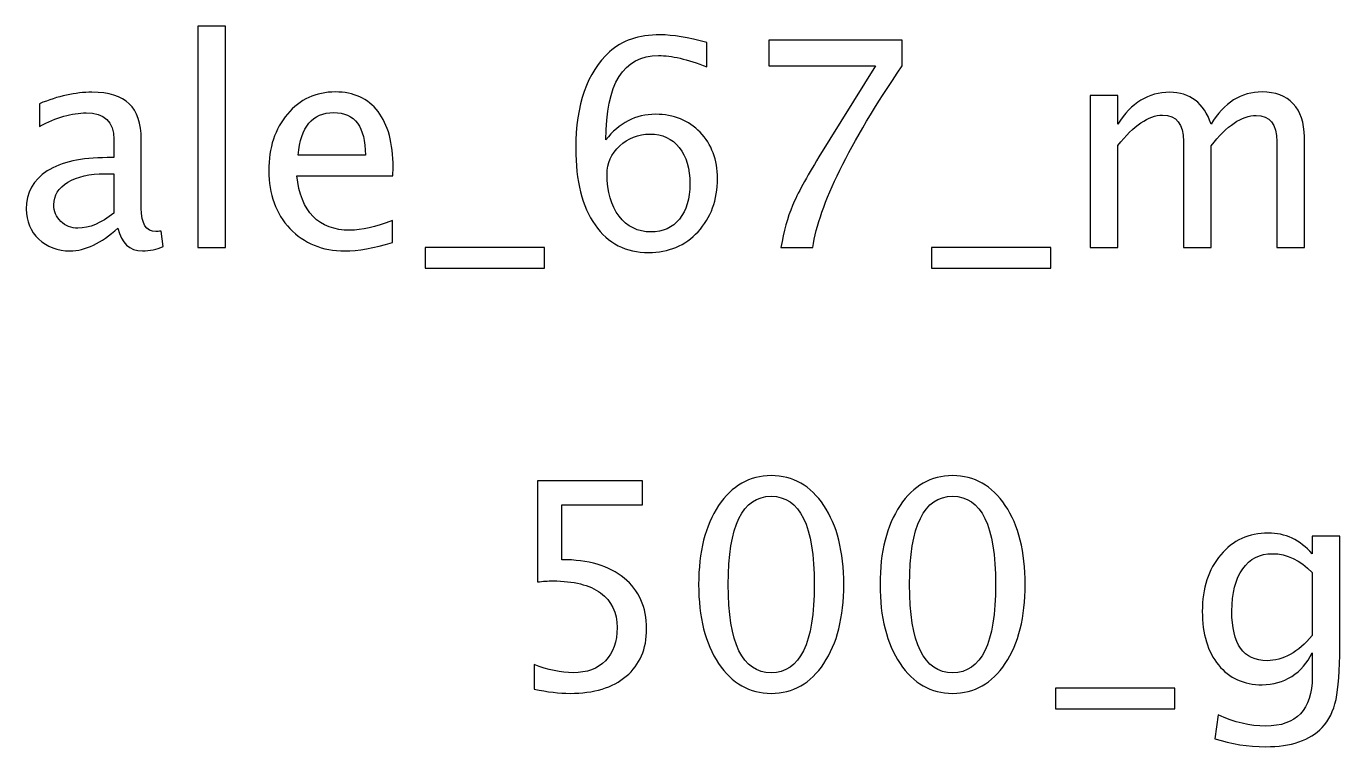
# Model space of a CAD drawing. Header units: centimetres. Extents: x -29.5 to 29.3, y -24.7 to 29.8.
# Drawn here: x -22.23 to -12.54, y 21.23 to 26.55 of the extents above; entities that cross this region are included whole.
import ezdxf

# ---------------------------------------------------------------- set-up
doc = ezdxf.new("R2010")
doc.units = ezdxf.units.CM
doc.header["$MEASUREMENT"] = 0
doc.layers.add('Layer 1', color=7, linetype='Continuous')

msp = doc.modelspace()

# ---------------------------------------------------------------- linework, layer by layer
at = {"layer": 'Layer 1'}
for points, knots in [([(-20.96718, 24.91783), (-20.96718, 24.91783), (-20.96718, 26.54978), (-20.96718, 26.54978), (-20.96718, 26.54978), (-20.96718, 26.54978), (-20.76398, 26.54978), (-20.76398, 26.54978), (-20.76398, 26.54978), (-20.76398, 26.54978), (-20.76398, 24.91783), (-20.76398, 24.91783), (-20.76398, 24.91783), (-20.76398, 24.91783), (-20.96718, 24.91783), (-20.96718, 24.91783)], [0, 0, 0, 0, 0.2, 0.2, 0.2, 0.2, 0.4, 0.4, 0.4, 0.4, 0.6, 0.6, 0.6, 0.6, 1, 1, 1, 1]), ([(-17.95691, 25.71088), (-17.85955, 25.83682), (-17.73713, 25.89996), (-17.58967, 25.89996), (-17.58967, 25.89996), (-17.45597, 25.89996), (-17.34661, 25.85587), (-17.26123, 25.76732), (-17.26123, 25.76732), (-17.17621, 25.67877), (-17.13353, 25.56518), (-17.13353, 25.42654), (-17.13353, 25.42654), (-17.13353, 25.26743), (-17.18115, 25.13655), (-17.27676, 25.03389), (-17.27676, 25.03389), (-17.37236, 24.93124), (-17.49371, 24.87973), (-17.64153, 24.87973), (-17.64153, 24.87973), (-17.80945, 24.87973), (-17.94139, 24.94782), (-18.03629, 25.08364), (-18.03629, 25.08364), (-18.13154, 25.21981), (-18.17916, 25.40819), (-18.17916, 25.64843), (-18.17916, 25.64843), (-18.17916, 25.97228), (-18.09591, 26.2097), (-17.92975, 26.3614), (-17.92975, 26.3614), (-17.83944, 26.44465), (-17.71455, 26.48628), (-17.55545, 26.48628), (-17.55545, 26.48628), (-17.46302, 26.48628), (-17.34837, 26.46723), (-17.21184, 26.42913), (-17.21184, 26.42913), (-17.21184, 26.42913), (-17.21184, 26.25133), (-17.21184, 26.25133), (-17.21184, 26.25133), (-17.35613, 26.30637), (-17.47466, 26.33388), (-17.5678, 26.33388), (-17.5678, 26.33388), (-17.82709, 26.33388), (-17.95691, 26.1261), (-17.95691, 25.71088)], [0, 0, 0, 0, 0.0714286, 0.0714286, 0.0714286, 0.0714286, 0.1428571, 0.1428571, 0.1428571, 0.1428571, 0.2142857, 0.2142857, 0.2142857, 0.2142857, 0.2857143, 0.2857143, 0.2857143, 0.2857143, 0.3571429, 0.3571429, 0.3571429, 0.3571429, 0.4285714, 0.4285714, 0.4285714, 0.4285714, 0.5, 0.5, 0.5, 0.5, 0.5714286, 0.5714286, 0.5714286, 0.5714286, 0.6428571, 0.6428571, 0.6428571, 0.6428571, 0.7142857, 0.7142857, 0.7142857, 0.7142857, 0.7857143, 0.7857143, 0.7857143, 0.7857143, 0.8571429, 0.8571429, 0.8571429, 0.8571429, 1, 1, 1, 1]), ([(-16.66504, 24.91783), (-16.64528, 25.03707), (-16.61671, 25.14043), (-16.58002, 25.22722), (-16.58002, 25.22722), (-16.54333, 25.314), (-16.47807, 25.43359), (-16.38493, 25.58529), (-16.38493, 25.58529), (-16.38493, 25.58529), (-15.96866, 26.25768), (-15.96866, 26.25768), (-15.96866, 26.25768), (-15.96866, 26.25768), (-16.75394, 26.25768), (-16.75394, 26.25768), (-16.75394, 26.25768), (-16.75394, 26.25768), (-16.75394, 26.44818), (-16.75394, 26.44818), (-16.75394, 26.44818), (-16.75394, 26.44818), (-15.7718, 26.44818), (-15.7718, 26.44818), (-15.7718, 26.44818), (-15.7718, 26.44818), (-15.7718, 26.25768), (-15.7718, 26.25768), (-15.7718, 26.25768), (-16.16374, 25.67913), (-16.38317, 25.23251), (-16.43009, 24.91783), (-16.43009, 24.91783), (-16.43009, 24.91783), (-16.66504, 24.91783), (-16.66504, 24.91783)], [0, 0, 0, 0, 0.1, 0.1, 0.1, 0.1, 0.2, 0.2, 0.2, 0.2, 0.3, 0.3, 0.3, 0.3, 0.4, 0.4, 0.4, 0.4, 0.5, 0.5, 0.5, 0.5, 0.6, 0.6, 0.6, 0.6, 0.7, 0.7, 0.7, 0.7, 0.8, 0.8, 0.8, 0.8, 1, 1, 1, 1]), ([(-21.55773, 25.06071), (-21.67979, 24.94852), (-21.79726, 24.89243), (-21.91015, 24.89243), (-21.91015, 24.89243), (-22.00293, 24.89243), (-22.08019, 24.92136), (-22.14122, 24.97957), (-22.14122, 24.97957), (-22.2026, 25.03777), (-22.2333, 25.11115), (-22.2333, 25.1997), (-22.2333, 25.1997), (-22.2333, 25.32211), (-22.18179, 25.41631), (-22.07878, 25.48192), (-22.07878, 25.48192), (-21.97577, 25.54754), (-21.82795, 25.58035), (-21.63534, 25.58035), (-21.63534, 25.58035), (-21.63534, 25.58035), (-21.58771, 25.58035), (-21.58771, 25.58035), (-21.58771, 25.58035), (-21.58771, 25.58035), (-21.58771, 25.71546), (-21.58771, 25.71546), (-21.58771, 25.71546), (-21.58771, 25.84564), (-21.65545, 25.91055), (-21.79127, 25.91055), (-21.79127, 25.91055), (-21.89639, 25.91055), (-22.0114, 25.87739), (-22.13593, 25.81106), (-22.13593, 25.81106), (-22.13593, 25.81106), (-22.13593, 25.97828), (-22.13593, 25.97828), (-22.13593, 25.97828), (-21.99905, 26.03473), (-21.86993, 26.06295), (-21.74893, 26.06295), (-21.74893, 26.06295), (-21.6244, 26.06295), (-21.53233, 26.03473), (-21.47341, 25.97793), (-21.47341, 25.97793), (-21.41415, 25.92113), (-21.38451, 25.83364), (-21.38451, 25.71546), (-21.38451, 25.71546), (-21.38451, 25.71546), (-21.38451, 25.20852), (-21.38451, 25.20852), (-21.38451, 25.20852), (-21.38451, 25.09246), (-21.34888, 25.03425), (-21.27727, 25.03425), (-21.27727, 25.03425), (-21.26845, 25.03425), (-21.25539, 25.03566), (-21.23811, 25.03848), (-21.23811, 25.03848), (-21.23811, 25.03848), (-21.22364, 24.92559), (-21.22364, 24.92559), (-21.22364, 24.92559), (-21.26986, 24.90337), (-21.32066, 24.89243), (-21.3764, 24.89243), (-21.3764, 24.89243), (-21.4713, 24.89243), (-21.53162, 24.94852), (-21.55773, 25.06071)], [0, 0, 0, 0, 0.05, 0.05, 0.05, 0.05, 0.1, 0.1, 0.1, 0.1, 0.15, 0.15, 0.15, 0.15, 0.2, 0.2, 0.2, 0.2, 0.25, 0.25, 0.25, 0.25, 0.3, 0.3, 0.3, 0.3, 0.35, 0.35, 0.35, 0.35, 0.4, 0.4, 0.4, 0.4, 0.45, 0.45, 0.45, 0.45, 0.5, 0.5, 0.5, 0.5, 0.55, 0.55, 0.55, 0.55, 0.6, 0.6, 0.6, 0.6, 0.65, 0.65, 0.65, 0.65, 0.7, 0.7, 0.7, 0.7, 0.75, 0.75, 0.75, 0.75, 0.8, 0.8, 0.8, 0.8, 0.85, 0.85, 0.85, 0.85, 0.9, 0.9, 0.9, 0.9, 1, 1, 1, 1]), ([(-19.53208, 24.95381), (-19.6686, 24.91289), (-19.78537, 24.89243), (-19.88274, 24.89243), (-19.88274, 24.89243), (-20.0489, 24.89243), (-20.18401, 24.94746), (-20.28808, 25.05718), (-20.28808, 25.05718), (-20.39215, 25.16689), (-20.44436, 25.30906), (-20.44436, 25.48404), (-20.44436, 25.48404), (-20.44436, 25.65373), (-20.3985, 25.79307), (-20.30642, 25.90208), (-20.30642, 25.90208), (-20.21435, 26.01074), (-20.09652, 26.06507), (-19.95294, 26.06507), (-19.95294, 26.06507), (-19.81712, 26.06507), (-19.71199, 26.01673), (-19.63791, 25.92007), (-19.63791, 25.92007), (-19.56383, 25.82341), (-19.52678, 25.68653), (-19.52678, 25.50909), (-19.52678, 25.50909), (-19.52678, 25.50909), (-19.52784, 25.447), (-19.52784, 25.447), (-19.52784, 25.447), (-19.52784, 25.447), (-20.23693, 25.447), (-20.23693, 25.447), (-20.23693, 25.447), (-20.20729, 25.17889), (-20.07641, 25.04483), (-19.84464, 25.04483), (-19.84464, 25.04483), (-19.75962, 25.04483), (-19.65555, 25.06882), (-19.53208, 25.1168), (-19.53208, 25.1168), (-19.53208, 25.1168), (-19.53208, 24.95381), (-19.53208, 24.95381)], [0, 0, 0, 0, 0.0769231, 0.0769231, 0.0769231, 0.0769231, 0.1538462, 0.1538462, 0.1538462, 0.1538462, 0.2307692, 0.2307692, 0.2307692, 0.2307692, 0.3076923, 0.3076923, 0.3076923, 0.3076923, 0.3846154, 0.3846154, 0.3846154, 0.3846154, 0.4615385, 0.4615385, 0.4615385, 0.4615385, 0.5384615, 0.5384615, 0.5384615, 0.5384615, 0.6153846, 0.6153846, 0.6153846, 0.6153846, 0.6923077, 0.6923077, 0.6923077, 0.6923077, 0.7692308, 0.7692308, 0.7692308, 0.7692308, 0.8461538, 0.8461538, 0.8461538, 0.8461538, 1, 1, 1, 1]), ([(-14.38256, 24.91783), (-14.38256, 24.91783), (-14.38256, 26.03967), (-14.38256, 26.03967), (-14.38256, 26.03967), (-14.38256, 26.03967), (-14.17936, 26.03967), (-14.17936, 26.03967), (-14.17936, 26.03967), (-14.17936, 26.03967), (-14.17936, 25.82765), (-14.17936, 25.82765), (-14.17936, 25.82765), (-14.08023, 25.98463), (-13.95323, 26.06295), (-13.79765, 26.06295), (-13.79765, 26.06295), (-13.64772, 26.06295), (-13.54577, 25.98463), (-13.49144, 25.82765), (-13.49144, 25.82765), (-13.39513, 25.98604), (-13.26954, 26.06507), (-13.11538, 26.06507), (-13.11538, 26.06507), (-13.01695, 26.06507), (-12.9404, 26.03614), (-12.88572, 25.97793), (-12.88572, 25.97793), (-12.83104, 25.91972), (-12.80352, 25.83823), (-12.80352, 25.73345), (-12.80352, 25.73345), (-12.80352, 25.73345), (-12.80352, 24.91783), (-12.80352, 24.91783), (-12.80352, 24.91783), (-12.80352, 24.91783), (-13.00672, 24.91783), (-13.00672, 24.91783), (-13.00672, 24.91783), (-13.00672, 24.91783), (-13.00672, 25.69994), (-13.00672, 25.69994), (-13.00672, 25.69994), (-13.00672, 25.82765), (-13.05752, 25.8915), (-13.15912, 25.8915), (-13.15912, 25.8915), (-13.26461, 25.8915), (-13.37538, 25.81706), (-13.49144, 25.66784), (-13.49144, 25.66784), (-13.49144, 25.66784), (-13.49144, 24.91783), (-13.49144, 24.91783), (-13.49144, 24.91783), (-13.49144, 24.91783), (-13.69464, 24.91783), (-13.69464, 24.91783), (-13.69464, 24.91783), (-13.69464, 24.91783), (-13.69464, 25.70065), (-13.69464, 25.70065), (-13.69464, 25.70065), (-13.69464, 25.82941), (-13.74615, 25.89361), (-13.84951, 25.89361), (-13.84951, 25.89361), (-13.95217, 25.89361), (-14.06224, 25.81883), (-14.17936, 25.6689), (-14.17936, 25.6689), (-14.17936, 25.6689), (-14.17936, 24.91783), (-14.17936, 24.91783), (-14.17936, 24.91783), (-14.17936, 24.91783), (-14.38256, 24.91783), (-14.38256, 24.91783)], [0, 0, 0, 0, 0.047619, 0.047619, 0.047619, 0.047619, 0.0952381, 0.0952381, 0.0952381, 0.0952381, 0.1428571, 0.1428571, 0.1428571, 0.1428571, 0.1904762, 0.1904762, 0.1904762, 0.1904762, 0.2380952, 0.2380952, 0.2380952, 0.2380952, 0.2857143, 0.2857143, 0.2857143, 0.2857143, 0.3333333, 0.3333333, 0.3333333, 0.3333333, 0.3809524, 0.3809524, 0.3809524, 0.3809524, 0.4285714, 0.4285714, 0.4285714, 0.4285714, 0.4761905, 0.4761905, 0.4761905, 0.4761905, 0.5238095, 0.5238095, 0.5238095, 0.5238095, 0.5714286, 0.5714286, 0.5714286, 0.5714286, 0.6190476, 0.6190476, 0.6190476, 0.6190476, 0.6666667, 0.6666667, 0.6666667, 0.6666667, 0.7142857, 0.7142857, 0.7142857, 0.7142857, 0.7619048, 0.7619048, 0.7619048, 0.7619048, 0.8095238, 0.8095238, 0.8095238, 0.8095238, 0.8571429, 0.8571429, 0.8571429, 0.8571429, 0.9047619, 0.9047619, 0.9047619, 0.9047619, 1, 1, 1, 1]), ([(-20.22634, 25.5994), (-20.22634, 25.5994), (-19.73104, 25.5994), (-19.73104, 25.5994), (-19.73104, 25.5994), (-19.73104, 25.80824), (-19.80901, 25.91266), (-19.96458, 25.91266), (-19.96458, 25.91266), (-20.12121, 25.91266), (-20.20835, 25.80824), (-20.22634, 25.5994)], [0, 0, 0, 0, 0.25, 0.25, 0.25, 0.25, 0.5, 0.5, 0.5, 0.5, 1, 1, 1, 1]), ([(-17.33673, 25.38632), (-17.33673, 25.49956), (-17.36283, 25.58917), (-17.4154, 25.65514), (-17.4154, 25.65514), (-17.46796, 25.72111), (-17.53993, 25.75391), (-17.6313, 25.75391), (-17.6313, 25.75391), (-17.71843, 25.75391), (-17.79287, 25.72499), (-17.85496, 25.66678), (-17.85496, 25.66678), (-17.9174, 25.60892), (-17.94845, 25.53907), (-17.94845, 25.45758), (-17.94845, 25.45758), (-17.94845, 25.32917), (-17.91881, 25.22616), (-17.8599, 25.14855), (-17.8599, 25.14855), (-17.80063, 25.07094), (-17.72232, 25.03213), (-17.62495, 25.03213), (-17.62495, 25.03213), (-17.5364, 25.03213), (-17.4662, 25.06388), (-17.41434, 25.12738), (-17.41434, 25.12738), (-17.36248, 25.19088), (-17.33673, 25.27731), (-17.33673, 25.38632)], [0, 0, 0, 0, 0.1111111, 0.1111111, 0.1111111, 0.1111111, 0.2222222, 0.2222222, 0.2222222, 0.2222222, 0.3333333, 0.3333333, 0.3333333, 0.3333333, 0.4444444, 0.4444444, 0.4444444, 0.4444444, 0.5555556, 0.5555556, 0.5555556, 0.5555556, 0.6666667, 0.6666667, 0.6666667, 0.6666667, 0.7777778, 0.7777778, 0.7777778, 0.7777778, 1, 1, 1, 1]), ([(-21.58771, 25.17148), (-21.58771, 25.17148), (-21.58771, 25.4597), (-21.58771, 25.4597), (-21.58771, 25.4597), (-21.58771, 25.4597), (-21.65298, 25.46181), (-21.65298, 25.46181), (-21.65298, 25.46181), (-21.76587, 25.46181), (-21.85688, 25.441), (-21.92638, 25.39937), (-21.92638, 25.39937), (-21.99552, 25.35739), (-22.0301, 25.30201), (-22.0301, 25.23286), (-22.0301, 25.23286), (-22.0301, 25.18453), (-22.01281, 25.14361), (-21.97859, 25.11009), (-21.97859, 25.11009), (-21.94402, 25.07658), (-21.90204, 25.05965), (-21.8523, 25.05965), (-21.8523, 25.05965), (-21.76763, 25.05965), (-21.67943, 25.09704), (-21.58771, 25.17148)], [0, 0, 0, 0, 0.125, 0.125, 0.125, 0.125, 0.25, 0.25, 0.25, 0.25, 0.375, 0.375, 0.375, 0.375, 0.5, 0.5, 0.5, 0.5, 0.625, 0.625, 0.625, 0.625, 0.75, 0.75, 0.75, 0.75, 1, 1, 1, 1]), ([(-19.29042, 24.76543), (-19.29042, 24.76543), (-19.29042, 24.91783), (-19.29042, 24.91783), (-19.29042, 24.91783), (-19.29042, 24.91783), (-18.40989, 24.91783), (-18.40989, 24.91783), (-18.40989, 24.91783), (-18.40989, 24.91783), (-18.40989, 24.76543), (-18.40989, 24.76543), (-18.40989, 24.76543), (-18.40989, 24.76543), (-19.29042, 24.76543), (-19.29042, 24.76543)], [0, 0, 0, 0, 0.2, 0.2, 0.2, 0.2, 0.4, 0.4, 0.4, 0.4, 0.6, 0.6, 0.6, 0.6, 1, 1, 1, 1]), ([(-15.5552, 24.76543), (-15.5552, 24.76543), (-15.5552, 24.91783), (-15.5552, 24.91783), (-15.5552, 24.91783), (-15.5552, 24.91783), (-14.67467, 24.91783), (-14.67467, 24.91783), (-14.67467, 24.91783), (-14.67467, 24.91783), (-14.67467, 24.76543), (-14.67467, 24.76543), (-14.67467, 24.76543), (-14.67467, 24.76543), (-15.5552, 24.76543), (-15.5552, 24.76543)], [0, 0, 0, 0, 0.2, 0.2, 0.2, 0.2, 0.4, 0.4, 0.4, 0.4, 0.6, 0.6, 0.6, 0.6, 1, 1, 1, 1]), ([(-18.48608, 21.65887), (-18.48608, 21.65887), (-18.48608, 21.8409), (-18.48608, 21.8409), (-18.48608, 21.8409), (-18.38483, 21.79998), (-18.28887, 21.77952), (-18.19715, 21.77952), (-18.19715, 21.77952), (-18.09696, 21.77952), (-18.01794, 21.80915), (-17.96044, 21.86842), (-17.96044, 21.86842), (-17.90293, 21.92769), (-17.87436, 22.00918), (-17.87436, 22.1129), (-17.87436, 22.1129), (-17.87436, 22.22437), (-17.91493, 22.30975), (-17.99607, 22.36866), (-17.99607, 22.36866), (-18.07721, 22.42757), (-18.19468, 22.45685), (-18.34814, 22.45685), (-18.34814, 22.45685), (-18.38377, 22.45685), (-18.42152, 22.45439), (-18.46068, 22.44945), (-18.46068, 22.44945), (-18.46068, 22.44945), (-18.46068, 23.19557), (-18.46068, 23.19557), (-18.46068, 23.19557), (-18.46068, 23.19557), (-17.68597, 23.19557), (-17.68597, 23.19557), (-17.68597, 23.19557), (-17.68597, 23.19557), (-17.68597, 23.01777), (-17.68597, 23.01777), (-17.68597, 23.01777), (-17.68597, 23.01777), (-18.28288, 23.01777), (-18.28288, 23.01777), (-18.28288, 23.01777), (-18.28288, 23.01777), (-18.28288, 22.61349), (-18.28288, 22.61349), (-18.28288, 22.61349), (-18.08603, 22.61349), (-17.93257, 22.56833), (-17.82215, 22.47802), (-17.82215, 22.47802), (-17.71173, 22.38806), (-17.65634, 22.26318), (-17.65634, 22.10337), (-17.65634, 22.10337), (-17.65634, 21.9545), (-17.70644, 21.83808), (-17.80663, 21.75377), (-17.80663, 21.75377), (-17.90681, 21.66945), (-18.0451, 21.62712), (-18.22149, 21.62712), (-18.22149, 21.62712), (-18.30016, 21.62712), (-18.38836, 21.6377), (-18.48608, 21.65887)], [0, 0, 0, 0, 0.0555556, 0.0555556, 0.0555556, 0.0555556, 0.1111111, 0.1111111, 0.1111111, 0.1111111, 0.1666667, 0.1666667, 0.1666667, 0.1666667, 0.2222222, 0.2222222, 0.2222222, 0.2222222, 0.2777778, 0.2777778, 0.2777778, 0.2777778, 0.3333333, 0.3333333, 0.3333333, 0.3333333, 0.3888889, 0.3888889, 0.3888889, 0.3888889, 0.4444444, 0.4444444, 0.4444444, 0.4444444, 0.5, 0.5, 0.5, 0.5, 0.5555556, 0.5555556, 0.5555556, 0.5555556, 0.6111111, 0.6111111, 0.6111111, 0.6111111, 0.6666667, 0.6666667, 0.6666667, 0.6666667, 0.7222222, 0.7222222, 0.7222222, 0.7222222, 0.7777778, 0.7777778, 0.7777778, 0.7777778, 0.8333333, 0.8333333, 0.8333333, 0.8333333, 0.8888889, 0.8888889, 0.8888889, 0.8888889, 1, 1, 1, 1]), ([(-16.737, 21.62712), (-16.89752, 21.62712), (-17.02699, 21.70085), (-17.12506, 21.84796), (-17.12506, 21.84796), (-17.22348, 21.99507), (-17.27252, 22.1891), (-17.27252, 22.4304), (-17.27252, 22.4304), (-17.27252, 22.6717), (-17.22348, 22.86572), (-17.12506, 23.01283), (-17.12506, 23.01283), (-17.02699, 23.15994), (-16.89752, 23.23367), (-16.737, 23.23367), (-16.737, 23.23367), (-16.57578, 23.23367), (-16.44631, 23.16029), (-16.34824, 23.01354), (-16.34824, 23.01354), (-16.25052, 22.86678), (-16.20148, 22.6724), (-16.20148, 22.4304), (-16.20148, 22.4304), (-16.20148, 22.1891), (-16.25052, 21.99507), (-16.34824, 21.84796), (-16.34824, 21.84796), (-16.44631, 21.70085), (-16.57578, 21.62712), (-16.737, 21.62712)], [0, 0, 0, 0, 0.1111111, 0.1111111, 0.1111111, 0.1111111, 0.2222222, 0.2222222, 0.2222222, 0.2222222, 0.3333333, 0.3333333, 0.3333333, 0.3333333, 0.4444444, 0.4444444, 0.4444444, 0.4444444, 0.5555556, 0.5555556, 0.5555556, 0.5555556, 0.6666667, 0.6666667, 0.6666667, 0.6666667, 0.7777778, 0.7777778, 0.7777778, 0.7777778, 1, 1, 1, 1]), ([(-15.39856, 21.62712), (-15.55908, 21.62712), (-15.68855, 21.70085), (-15.78662, 21.84796), (-15.78662, 21.84796), (-15.88504, 21.99507), (-15.93408, 22.1891), (-15.93408, 22.4304), (-15.93408, 22.4304), (-15.93408, 22.6717), (-15.88504, 22.86572), (-15.78662, 23.01283), (-15.78662, 23.01283), (-15.68855, 23.15994), (-15.55908, 23.23367), (-15.39856, 23.23367), (-15.39856, 23.23367), (-15.23734, 23.23367), (-15.10787, 23.16029), (-15.0098, 23.01354), (-15.0098, 23.01354), (-14.91208, 22.86678), (-14.86304, 22.6724), (-14.86304, 22.4304), (-14.86304, 22.4304), (-14.86304, 22.1891), (-14.91208, 21.99507), (-15.0098, 21.84796), (-15.0098, 21.84796), (-15.10787, 21.70085), (-15.23734, 21.62712), (-15.39856, 21.62712)], [0, 0, 0, 0, 0.1111111, 0.1111111, 0.1111111, 0.1111111, 0.2222222, 0.2222222, 0.2222222, 0.2222222, 0.3333333, 0.3333333, 0.3333333, 0.3333333, 0.4444444, 0.4444444, 0.4444444, 0.4444444, 0.5555556, 0.5555556, 0.5555556, 0.5555556, 0.6666667, 0.6666667, 0.6666667, 0.6666667, 0.7777778, 0.7777778, 0.7777778, 0.7777778, 1, 1, 1, 1]), ([(-16.73736, 21.77952), (-16.52534, 21.77952), (-16.4195, 21.99648), (-16.4195, 22.4304), (-16.4195, 22.4304), (-16.4195, 22.86431), (-16.52534, 23.08127), (-16.73736, 23.08127), (-16.73736, 23.08127), (-16.94867, 23.08127), (-17.0545, 22.86431), (-17.0545, 22.4304), (-17.0545, 22.4304), (-17.0545, 21.99648), (-16.94867, 21.77952), (-16.73736, 21.77952)], [0, 0, 0, 0, 0.2, 0.2, 0.2, 0.2, 0.4, 0.4, 0.4, 0.4, 0.6, 0.6, 0.6, 0.6, 1, 1, 1, 1]), ([(-15.39892, 21.77952), (-15.1869, 21.77952), (-15.08106, 21.99648), (-15.08106, 22.4304), (-15.08106, 22.4304), (-15.08106, 22.86431), (-15.1869, 23.08127), (-15.39892, 23.08127), (-15.39892, 23.08127), (-15.61023, 23.08127), (-15.71606, 22.86431), (-15.71606, 22.4304), (-15.71606, 22.4304), (-15.71606, 21.99648), (-15.61023, 21.77952), (-15.39892, 21.77952)], [0, 0, 0, 0, 0.2, 0.2, 0.2, 0.2, 0.4, 0.4, 0.4, 0.4, 0.6, 0.6, 0.6, 0.6, 1, 1, 1, 1]), ([(-13.46322, 21.29269), (-13.46322, 21.29269), (-13.43923, 21.46837), (-13.43923, 21.46837), (-13.43923, 21.46837), (-13.3214, 21.41334), (-13.20463, 21.38582), (-13.08927, 21.38582), (-13.08927, 21.38582), (-12.86032, 21.38582), (-12.74567, 21.50718), (-12.74567, 21.74953), (-12.74567, 21.74953), (-12.74567, 21.74953), (-12.74567, 21.92592), (-12.74567, 21.92592), (-12.74567, 21.92592), (-12.78094, 21.85149), (-12.83104, 21.79398), (-12.8963, 21.75271), (-12.8963, 21.75271), (-12.96157, 21.71143), (-13.03424, 21.69062), (-13.11432, 21.69062), (-13.11432, 21.69062), (-13.25014, 21.69062), (-13.35774, 21.7393), (-13.43711, 21.83667), (-13.43711, 21.83667), (-13.51649, 21.93404), (-13.55635, 22.06598), (-13.55635, 22.23249), (-13.55635, 22.23249), (-13.55635, 22.40288), (-13.51119, 22.54187), (-13.42088, 22.64947), (-13.42088, 22.64947), (-13.33022, 22.75672), (-13.21345, 22.81034), (-13.06987, 22.81034), (-13.06987, 22.81034), (-12.94428, 22.81034), (-12.83598, 22.75954), (-12.74567, 22.65759), (-12.74567, 22.65759), (-12.74567, 22.65759), (-12.74567, 22.78706), (-12.74567, 22.78706), (-12.74567, 22.78706), (-12.74567, 22.78706), (-12.54246, 22.78706), (-12.54246, 22.78706), (-12.54246, 22.78706), (-12.54246, 22.78706), (-12.54246, 21.97143), (-12.54246, 21.97143), (-12.54246, 21.97143), (-12.54246, 21.7961), (-12.55164, 21.66628), (-12.56998, 21.58196), (-12.56998, 21.58196), (-12.58797, 21.49765), (-12.62255, 21.42851), (-12.67264, 21.37488), (-12.67264, 21.37488), (-12.76154, 21.28069), (-12.90053, 21.23342), (-13.08927, 21.23342), (-13.08927, 21.23342), (-13.21874, 21.23342), (-13.34327, 21.25317), (-13.46322, 21.29269)], [0, 0, 0, 0, 0.0526316, 0.0526316, 0.0526316, 0.0526316, 0.1052632, 0.1052632, 0.1052632, 0.1052632, 0.1578947, 0.1578947, 0.1578947, 0.1578947, 0.2105263, 0.2105263, 0.2105263, 0.2105263, 0.2631579, 0.2631579, 0.2631579, 0.2631579, 0.3157895, 0.3157895, 0.3157895, 0.3157895, 0.3684211, 0.3684211, 0.3684211, 0.3684211, 0.4210526, 0.4210526, 0.4210526, 0.4210526, 0.4736842, 0.4736842, 0.4736842, 0.4736842, 0.5263158, 0.5263158, 0.5263158, 0.5263158, 0.5789474, 0.5789474, 0.5789474, 0.5789474, 0.6315789, 0.6315789, 0.6315789, 0.6315789, 0.6842105, 0.6842105, 0.6842105, 0.6842105, 0.7368421, 0.7368421, 0.7368421, 0.7368421, 0.7894737, 0.7894737, 0.7894737, 0.7894737, 0.8421053, 0.8421053, 0.8421053, 0.8421053, 0.8947368, 0.8947368, 0.8947368, 0.8947368, 1, 1, 1, 1]), ([(-12.74567, 22.05328), (-12.74567, 22.05328), (-12.74567, 22.51859), (-12.74567, 22.51859), (-12.74567, 22.51859), (-12.83527, 22.61137), (-12.93299, 22.65794), (-13.03847, 22.65794), (-13.03847, 22.65794), (-13.13231, 22.65794), (-13.20569, 22.62054), (-13.2586, 22.5454), (-13.2586, 22.5454), (-13.31187, 22.47061), (-13.33833, 22.36654), (-13.33833, 22.2339), (-13.33833, 22.2339), (-13.33833, 21.99013), (-13.2519, 21.86842), (-13.07869, 21.86842), (-13.07869, 21.86842), (-12.96086, 21.86842), (-12.84973, 21.93016), (-12.74567, 22.05328)], [0, 0, 0, 0, 0.1428571, 0.1428571, 0.1428571, 0.1428571, 0.2857143, 0.2857143, 0.2857143, 0.2857143, 0.4285714, 0.4285714, 0.4285714, 0.4285714, 0.5714286, 0.5714286, 0.5714286, 0.5714286, 0.7142857, 0.7142857, 0.7142857, 0.7142857, 1, 1, 1, 1]), ([(-14.64009, 21.51282), (-14.64009, 21.51282), (-14.64009, 21.66522), (-14.64009, 21.66522), (-14.64009, 21.66522), (-14.64009, 21.66522), (-13.75956, 21.66522), (-13.75956, 21.66522), (-13.75956, 21.66522), (-13.75956, 21.66522), (-13.75956, 21.51282), (-13.75956, 21.51282), (-13.75956, 21.51282), (-13.75956, 21.51282), (-14.64009, 21.51282), (-14.64009, 21.51282)], [0, 0, 0, 0, 0.2, 0.2, 0.2, 0.2, 0.4, 0.4, 0.4, 0.4, 0.6, 0.6, 0.6, 0.6, 1, 1, 1, 1])]:
    msp.add_open_spline(points, degree=3, knots=knots, dxfattribs=at)

doc.saveas('drawing.dxf')
